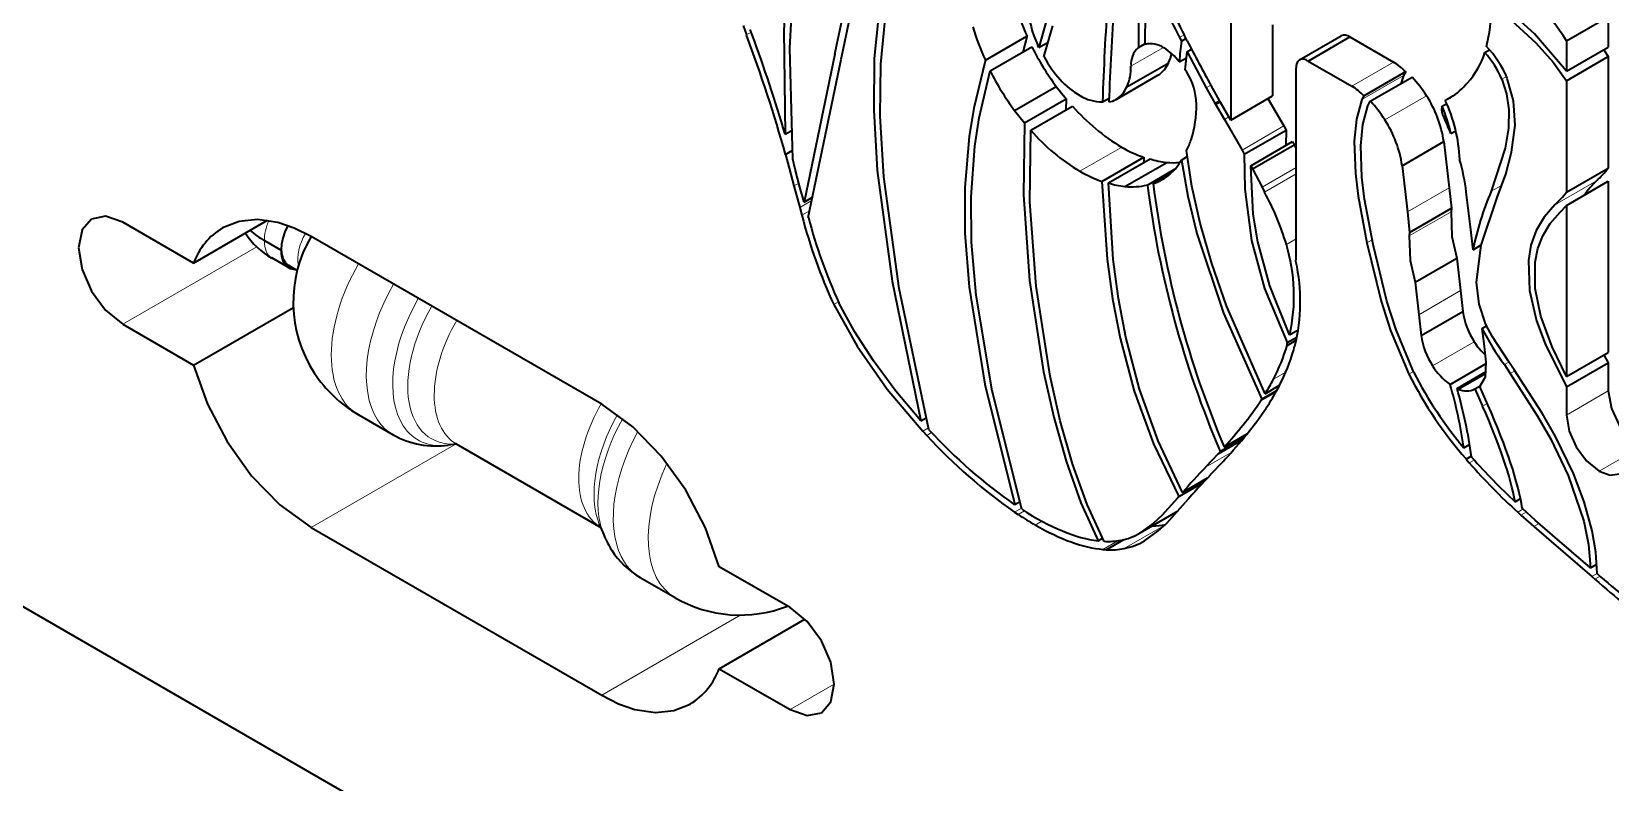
# Model space of a CAD drawing. Extents: x 291 to 834, y 188 to 661.
# Drawn here: x 688.86 to 702.24, y 626.8 to 633.16 of the extents above; entities that cross this region are included whole.
import ezdxf

# ---------------------------------------------------------------- set-up
doc = ezdxf.new("R2010")
doc.units = 0

msp = doc.modelspace()

# ---------------------------------------------------------------- linework, layer by layer
at = {"color": 7, "lineweight": 35, "ltscale": 0.032574}
msp.add_line((699.022, 634.316), (699.022, 633.013), dxfattribs=at)
at = {"color": 7, "lineweight": 35, "ltscale": 0.010206}
for p, q in [((701.869, 633.081), (702.222, 633.285)), ((699.605, 632.92), (699.958, 633.124)), ((696.942, 632.917), (697.295, 633.121)), ((696.983, 632.826), (697.336, 633.03)), ((701.869, 632.824), (702.222, 633.028)), ((701.869, 632.743), (702.222, 632.947)), ((698.051, 632.585), (698.405, 632.789)), ((700.205, 632.569), (700.559, 632.773)), ((697.189, 632.49), (697.542, 632.695)), ((697.327, 632.324), (697.68, 632.528)), ((699.137, 632.121), (699.491, 632.325)), ((699.191, 632.023), (699.545, 632.227)), ((699.206, 631.997), (699.559, 632.201)), ((697.93, 631.89), (698.284, 632.094)), ((697.985, 631.877), (698.338, 632.081)), ((698.125, 631.846), (698.479, 632.051)), ((701.869, 631.799), (702.222, 632.003)), ((701.869, 631.687), (702.222, 631.891)), ((700.538, 631.458), (700.892, 631.662)), ((700.636, 630.583), (700.99, 630.787)), ((701.869, 630.236), (702.222, 630.44)), ((701.869, 630.148), (702.222, 630.352))]:
    msp.add_line(p, q, dxfattribs=at)
at = {"color": 7, "lineweight": 35, "ltscale": 0.006415}
for p, q in [((702.222, 633.285), (702.222, 633.028)), ((701.869, 633.081), (701.869, 632.824))]:
    msp.add_line(p, q, dxfattribs=at)
at = {"color": 7, "lineweight": 35, "ltscale": 0.002111}
msp.add_line((694.888, 633.21), (694.918, 633.131), dxfattribs=at)
at = {"color": 7, "lineweight": 13, "ltscale": 0.001157}
msp.add_line((694.918, 633.131), (694.958, 633.154), dxfattribs=at)
at = {"color": 7, "lineweight": 35, "ltscale": 0.001152}
msp.add_line((694.966, 633.133), (694.95, 633.176), dxfattribs=at)
at = {"color": 7, "lineweight": 35, "ltscale": 0.005972}
msp.add_line((697.46, 633.255), (697.396, 633.025), dxfattribs=at)
at = {"color": 7, "lineweight": 35, "ltscale": 0.006825}
for p, q in [((697.439, 632.945), (697.513, 633.208)), ((700.95, 630.13), (701.187, 630.266))]:
    msp.add_line(p, q, dxfattribs=at)
at = {"color": 7, "lineweight": 13, "ltscale": 0.001112}
for p, q in [((698.588, 633.11), (698.627, 633.132)), ((698.887, 632.554), (698.925, 632.576))]:
    msp.add_line(p, q, dxfattribs=at)
at = {"color": 7, "lineweight": 35, "ltscale": 0.001239}
msp.add_line((698.652, 633.082), (698.63, 633.126), dxfattribs=at)
at = {"color": 7, "lineweight": 35, "ltscale": 0.015074}
for p, q in [((699.375, 633.217), (699.375, 632.614)), ((699.022, 633.013), (699.022, 632.41))]:
    msp.add_line(p, q, dxfattribs=at)
at = {"color": 7, "lineweight": 35, "ltscale": 0.003302}
msp.add_line((697.294, 633.114), (697.26, 632.986), dxfattribs=at)
at = {"color": 7, "lineweight": 35, "ltscale": 0.000184688}
msp.add_line((697.295, 633.121), (697.294, 633.114), dxfattribs=at)
at = {"color": 7, "lineweight": 35, "ltscale": 0.000548249}
msp.add_line((697.396, 633.025), (697.385, 633.044), dxfattribs=at)
at = {"color": 7, "lineweight": 35, "ltscale": 0.00226}
msp.add_line((697.396, 633.025), (697.474, 633.07), dxfattribs=at)
at = {"color": 7, "lineweight": 13, "ltscale": 0.007932}
msp.add_line((698.176, 632.866), (698.451, 633.025), dxfattribs=at)
at = {"color": 7, "lineweight": 35, "ltscale": 0.00157}
msp.add_line((698.24, 633.024), (698.294, 633.055), dxfattribs=at)
at = {"color": 7, "lineweight": 35, "ltscale": 0.00085441}
msp.add_line((698.588, 633.11), (698.604, 633.079), dxfattribs=at)
at = {"color": 7, "lineweight": 35, "ltscale": 0.001112}
msp.add_line((698.604, 633.079), (698.642, 633.101), dxfattribs=at)
at = {"color": 7, "lineweight": 35, "ltscale": 0.003881}
msp.add_line((698.636, 632.834), (698.652, 632.988), dxfattribs=at)
at = {"color": 7, "lineweight": 35, "ltscale": 0.001092}
msp.add_line((698.652, 632.988), (698.69, 633.01), dxfattribs=at)
at = {"color": 7, "lineweight": 35, "ltscale": 0.008627}
msp.add_line((698.652, 632.988), (698.815, 632.684), dxfattribs=at)
at = {"color": 7, "lineweight": 35, "ltscale": 0.010207}
for p, q in [((699.678, 632.91), (700.031, 633.115)), ((698.142, 632.691), (698.496, 632.895)), ((700.151, 632.616), (700.505, 632.82)), ((700.474, 632.023), (700.827, 632.228)), ((700.586, 631.035), (700.939, 631.239))]:
    msp.add_line(p, q, dxfattribs=at)
at = {"color": 7, "lineweight": 35, "ltscale": 0.010682}
for p, q in [((700.031, 633.115), (700.401, 632.901)), ((699.678, 632.91), (700.048, 632.697))]:
    msp.add_line(p, q, dxfattribs=at)
at = {"color": 7, "lineweight": 35, "ltscale": 0.001159}
msp.add_line((701.176, 632.981), (701.216, 633.004), dxfattribs=at)
at = {"color": 7, "lineweight": 35, "ltscale": 0.001756}
for p, q in [((702.183, 633.005), (702.222, 632.947)), ((692.458, 629.664), (692.389, 629.655))]:
    msp.add_line(p, q, dxfattribs=at)
at = {"color": 7, "lineweight": 35, "ltscale": 0.032008}
msp.add_line((695.666, 632.968), (695.405, 631.715), dxfattribs=at)
at = {"color": 7, "lineweight": 35, "ltscale": 0.034201}
msp.add_line((695.441, 631.585), (695.72, 632.924), dxfattribs=at)
at = {"color": 7, "lineweight": 35, "ltscale": 0.000183214}
msp.add_line((696.942, 632.917), (696.94, 632.91), dxfattribs=at)
at = {"color": 7, "lineweight": 35, "ltscale": 0.00175}
msp.add_line((698.586, 632.903), (698.646, 632.938), dxfattribs=at)
at = {"color": 7, "lineweight": 13, "ltscale": 0.010205}
for p, q in [((700.048, 632.697), (700.401, 632.901)), ((700.134, 632.583), (700.487, 632.787)), ((700.328, 632.412), (700.682, 632.616)), ((697.744, 631.976), (698.098, 632.18)), ((701.77, 631.691), (702.123, 631.895))]:
    msp.add_line(p, q, dxfattribs=at)
at = {"color": 7, "lineweight": 35, "ltscale": 0.023616}
for p, q in [((702.222, 632.947), (702.222, 632.003)), ((701.869, 632.743), (701.869, 631.799))]:
    msp.add_line(p, q, dxfattribs=at)
at = {"color": 7, "lineweight": 35, "ltscale": 0.000550269}
msp.add_line((698.649, 632.816), (698.636, 632.834), dxfattribs=at)
at = {"color": 7, "lineweight": 35, "ltscale": 0.003989}
msp.add_line((699.577, 632.693), (699.577, 632.852), dxfattribs=at)
at = {"color": 7, "lineweight": 35, "ltscale": 0.001808}
msp.add_line((700.487, 632.787), (700.464, 632.718), dxfattribs=at)
at = {"color": 7, "lineweight": 35, "ltscale": 0.00092971}
msp.add_line((700.505, 632.82), (700.487, 632.787), dxfattribs=at)
at = {"color": 7, "lineweight": 13, "ltscale": 0.001133}
msp.add_line((701.32, 632.757), (701.36, 632.779), dxfattribs=at)
at = {"color": 7, "lineweight": 35, "ltscale": 0.010205}
for p, q in [((697.275, 632.386), (697.628, 632.59)), ((699.022, 632.41), (699.375, 632.614))]:
    msp.add_line(p, q, dxfattribs=at)
at = {"color": 7, "lineweight": 35, "ltscale": 0.003382}
msp.add_line((697.542, 632.695), (697.628, 632.59), dxfattribs=at)
at = {"color": 7, "lineweight": 35, "ltscale": 0.002386}
msp.add_line((697.628, 632.59), (697.623, 632.495), dxfattribs=at)
at = {"color": 7, "lineweight": 35, "ltscale": 0.001637}
msp.add_line((697.934, 632.563), (697.991, 632.596), dxfattribs=at)
at = {"color": 7, "lineweight": 13, "ltscale": 0.001113}
msp.add_line((698.815, 632.684), (698.853, 632.706), dxfattribs=at)
at = {"color": 7, "lineweight": 35, "ltscale": 0.003703}
msp.add_line((698.815, 632.684), (698.887, 632.554), dxfattribs=at)
at = {"color": 7, "lineweight": 35, "ltscale": 0.003653}
msp.add_line((698.926, 632.575), (698.855, 632.703), dxfattribs=at)
at = {"color": 7, "lineweight": 35, "ltscale": 0.006714}
msp.add_line((699.337, 632.592), (699.471, 632.36), dxfattribs=at)
at = {"color": 7, "lineweight": 35, "ltscale": 0.035898}
msp.add_line((699.577, 631.257), (699.577, 632.693), dxfattribs=at)
at = {"color": 7, "lineweight": 35, "ltscale": 0.000927647}
msp.add_line((700.151, 632.616), (700.134, 632.583), dxfattribs=at)
at = {"color": 7, "lineweight": 35, "ltscale": 0.002287}
msp.add_line((700.844, 632.58), (700.923, 632.626), dxfattribs=at)
at = {"color": 7, "lineweight": 35, "ltscale": 0.001128}
msp.add_line((700.844, 632.58), (700.884, 632.601), dxfattribs=at)
at = {"color": 7, "lineweight": 35, "ltscale": 0.003381}
msp.add_line((697.189, 632.49), (697.275, 632.386), dxfattribs=at)
at = {"color": 7, "lineweight": 35, "ltscale": 0.000324019}
msp.add_line((698.887, 632.554), (698.893, 632.543), dxfattribs=at)
at = {"color": 7, "lineweight": 35, "ltscale": 0.001109}
msp.add_line((698.893, 632.543), (698.932, 632.565), dxfattribs=at)
at = {"color": 7, "lineweight": 35, "ltscale": 0.003721}
msp.add_line((698.893, 632.543), (698.968, 632.415), dxfattribs=at)
at = {"color": 7, "lineweight": 35, "ltscale": 0.000319853}
msp.add_line((698.932, 632.564), (698.926, 632.575), dxfattribs=at)
at = {"color": 7, "lineweight": 35, "ltscale": 0.00366}
msp.add_line((699.006, 632.438), (698.932, 632.564), dxfattribs=at)
at = {"color": 7, "lineweight": 35, "ltscale": 0.001071}
msp.add_line((700.185, 632.531), (700.205, 632.569), dxfattribs=at)
at = {"color": 7, "lineweight": 35, "ltscale": 0.000158603}
msp.add_line((700.81, 632.522), (700.813, 632.528), dxfattribs=at)
at = {"color": 7, "lineweight": 35, "ltscale": 0.001141}
msp.add_line((700.813, 632.528), (700.853, 632.55), dxfattribs=at)
at = {"color": 7, "lineweight": 35, "ltscale": 0.000109396}
msp.add_line((700.842, 632.576), (700.844, 632.58), dxfattribs=at)
at = {"color": 7, "lineweight": 35}
msp.add_line((717.478, 611.72), (681.582, 632.444), dxfattribs=at)
at = {"color": 7, "lineweight": 13, "ltscale": 0.00111}
msp.add_line((698.968, 632.415), (699.006, 632.437), dxfattribs=at)
at = {"color": 7, "lineweight": 35, "ltscale": 0.00749}
msp.add_line((698.968, 632.415), (699.118, 632.155), dxfattribs=at)
at = {"color": 7, "lineweight": 35, "ltscale": 0.000802678}
msp.add_line((699.022, 632.41), (699.006, 632.438), dxfattribs=at)
at = {"color": 7, "lineweight": 13, "ltscale": 0.010206}
for p, q in [((699.118, 632.155), (699.471, 632.36)), ((700.519, 631.632), (700.872, 631.836)), ((700.535, 631.429), (700.889, 631.633)), ((700.732, 630.327), (701.085, 630.531)), ((701.869, 629.91), (702.222, 630.115))]:
    msp.add_line(p, q, dxfattribs=at)
at = {"color": 7, "lineweight": 35, "ltscale": 0.000988546}
for p, q in [((699.471, 632.36), (699.491, 632.325)), ((699.118, 632.155), (699.137, 632.121))]:
    msp.add_line(p, q, dxfattribs=at)
at = {"color": 7, "lineweight": 35, "ltscale": 0.00325}
msp.add_line((699.491, 632.325), (699.49, 632.195), dxfattribs=at)
at = {"color": 7, "lineweight": 35, "ltscale": 0.001207}
msp.add_line((700.888, 632.295), (700.929, 632.319), dxfattribs=at)
at = {"color": 7, "lineweight": 35, "ltscale": 0.001455}
msp.add_line((695.246, 632.289), (695.296, 632.318), dxfattribs=at)
at = {"color": 7, "lineweight": 35, "ltscale": 0.000741634}
for p, q in [((699.545, 632.227), (699.559, 632.201)), ((699.191, 632.023), (699.206, 631.997))]:
    msp.add_line(p, q, dxfattribs=at)
at = {"color": 7, "lineweight": 35, "ltscale": 0.000944701}
msp.add_line((699.559, 632.201), (699.577, 632.167), dxfattribs=at)
at = {"color": 7, "lineweight": 35, "ltscale": 0.009856}
for p, q in [((700.827, 632.228), (700.872, 631.836)), ((700.474, 632.023), (700.519, 631.632))]:
    msp.add_line(p, q, dxfattribs=at)
at = {"color": 7, "lineweight": 35, "ltscale": 0.001613}
msp.add_line((695.248, 632.118), (695.304, 632.151), dxfattribs=at)
at = {"color": 7, "lineweight": 35, "ltscale": 0.00303}
msp.add_line((695.248, 632.118), (695.28, 632.001), dxfattribs=at)
at = {"color": 7, "lineweight": 35, "ltscale": 0.002166}
msp.add_line((695.331, 631.994), (695.309, 632.077), dxfattribs=at)
at = {"color": 7, "lineweight": 35, "ltscale": 0.001101}
for p, q in [((698.284, 632.094), (698.285, 632.05)), ((697.897, 628.845), (697.935, 628.867))]:
    msp.add_line(p, q, dxfattribs=at)
at = {"color": 7, "lineweight": 35, "ltscale": 0.001454}
msp.add_line((698.604, 632.071), (698.654, 632.1), dxfattribs=at)
at = {"color": 7, "lineweight": 35, "ltscale": 0.003896}
msp.add_line((695.28, 632.001), (695.32, 631.851), dxfattribs=at)
at = {"color": 7, "lineweight": 35, "ltscale": 0.003914}
msp.add_line((695.371, 631.842), (695.331, 631.994), dxfattribs=at)
at = {"color": 7, "lineweight": 35, "ltscale": 0.006796}
msp.add_line((698.316, 631.859), (698.551, 631.995), dxfattribs=at)
at = {"color": 7, "lineweight": 35, "ltscale": 0.004109}
msp.add_line((698.365, 631.871), (698.508, 631.953), dxfattribs=at)
at = {"color": 7, "lineweight": 35, "ltscale": 0.004425}
msp.add_line((699.206, 631.997), (699.288, 631.84), dxfattribs=at)
at = {"color": 7, "lineweight": 13, "ltscale": 0.008335}
msp.add_line((699.288, 631.84), (699.577, 632.007), dxfattribs=at)
at = {"color": 7, "lineweight": 13, "ltscale": 0.007723}
msp.add_line((699.309, 631.799), (699.577, 631.953), dxfattribs=at)
at = {"color": 7, "lineweight": 13, "ltscale": 0.00123}
msp.add_line((695.32, 631.851), (695.363, 631.875), dxfattribs=at)
at = {"color": 7, "lineweight": 35, "ltscale": 0.004724}
msp.add_line((695.32, 631.851), (695.369, 631.668), dxfattribs=at)
at = {"color": 7, "lineweight": 35, "ltscale": 0.0033}
msp.add_line((695.405, 631.715), (695.371, 631.842), dxfattribs=at)
at = {"color": 7, "lineweight": 35, "ltscale": 0.001158}
msp.add_line((699.288, 631.84), (699.309, 631.799), dxfattribs=at)
at = {"color": 7, "lineweight": 35, "ltscale": 0.004372}
msp.add_line((700.872, 631.836), (700.892, 631.662), dxfattribs=at)
at = {"color": 7, "lineweight": 35, "ltscale": 0.007459}
msp.add_line((701.054, 631.504), (701.018, 631.8), dxfattribs=at)
at = {"color": 7, "lineweight": 13, "ltscale": 0.002652}
msp.add_line((701.23, 631.806), (701.322, 631.859), dxfattribs=at)
at = {"color": 7, "lineweight": 35, "ltscale": 0.036263}
for p, q in [((702.222, 631.891), (702.222, 630.44)), ((701.869, 631.687), (701.869, 630.236))]:
    msp.add_line(p, q, dxfattribs=at)
at = {"color": 7, "lineweight": 13, "ltscale": 0.002916}
msp.add_line((695.369, 631.668), (695.47, 631.727), dxfattribs=at)
at = {"color": 7, "lineweight": 35, "ltscale": 0.001693}
msp.add_line((695.369, 631.668), (695.387, 631.603), dxfattribs=at)
at = {"color": 7, "lineweight": 35, "ltscale": 0.002033}
msp.add_line((695.405, 631.715), (695.476, 631.755), dxfattribs=at)
at = {"color": 7, "lineweight": 35, "ltscale": 0.000727945}
for p, q in [((700.892, 631.662), (700.889, 631.633)), ((700.538, 631.458), (700.535, 631.429))]:
    msp.add_line(p, q, dxfattribs=at)
at = {"color": 7, "lineweight": 35, "ltscale": 0.002021}
msp.add_line((701.813, 631.628), (701.869, 631.687), dxfattribs=at)
at = {"color": 7, "lineweight": 35, "ltscale": 0.017327}
for p, q in [((690.231, 631.197), (689.63, 631.544)), ((689.63, 630.68), (690.231, 630.333))]:
    msp.add_line(p, q, dxfattribs=at)
at = {"color": 7, "lineweight": 35, "ltscale": 0.018121}
msp.add_line((690.231, 631.197), (690.858, 631.56), dxfattribs=at)
at = {"color": 7, "lineweight": 13, "ltscale": 0.001883}
msp.add_line((695.387, 631.603), (695.452, 631.641), dxfattribs=at)
at = {"color": 7, "lineweight": 35, "ltscale": 0.00437}
msp.add_line((700.519, 631.632), (700.538, 631.458), dxfattribs=at)
at = {"color": 7, "lineweight": 35, "ltscale": 0.004087}
for p, q in [((690.832, 631.388), (690.974, 631.306)), ((691.036, 631.159), (690.894, 631.241))]:
    msp.add_line(p, q, dxfattribs=at)
at = {"color": 7, "lineweight": 35, "ltscale": 0.071082}
for p, q in [((693.69, 630.001), (691.228, 631.423)), ((691.228, 628.956), (693.69, 627.535))]:
    msp.add_line(p, q, dxfattribs=at)
at = {"color": 7, "lineweight": 13, "ltscale": 0.002407}
msp.add_line((699.494, 631.356), (699.577, 631.404), dxfattribs=at)
at = {"color": 7, "lineweight": 13, "ltscale": 0.001282}
msp.add_line((700.176, 631.368), (700.221, 631.394), dxfattribs=at)
at = {"color": 7, "lineweight": 35, "ltscale": 0.004867}
msp.add_line((701.076, 631.311), (701.054, 631.504), dxfattribs=at)
at = {"color": 7, "lineweight": 13, "ltscale": 0.032811}
msp.add_line((689.63, 630.68), (690.767, 631.336), dxfattribs=at)
at = {"color": 7, "lineweight": 35, "ltscale": 0.000415039}
msp.add_line((699.577, 631.24), (699.577, 631.257), dxfattribs=at)
at = {"color": 7, "lineweight": 35, "ltscale": 0.002004}
msp.add_line((701.076, 631.311), (701.145, 631.351), dxfattribs=at)
at = {"color": 7, "lineweight": 35, "ltscale": 0.002121}
msp.add_line((691.036, 631.179), (691.109, 631.136), dxfattribs=at)
msp.add_line((691.036, 631.179), (691.109, 631.136), dxfattribs=at)
at = {"color": 7, "lineweight": 35, "ltscale": 0.000665334}
msp.add_line((699.575, 631.21), (699.577, 631.237), dxfattribs=at)
at = {"color": 7, "lineweight": 35, "ltscale": 7.78198e-05}
msp.add_line((699.577, 631.237), (699.577, 631.24), dxfattribs=at)
at = {"color": 7, "lineweight": 35, "ltscale": 0.006939}
for p, q in [((700.939, 631.239), (700.97, 630.964)), ((700.586, 631.035), (700.617, 630.759))]:
    msp.add_line(p, q, dxfattribs=at)
at = {"color": 7, "lineweight": 35, "ltscale": 0.004713}
msp.add_line((701.127, 630.85), (701.106, 631.037), dxfattribs=at)
at = {"color": 7, "lineweight": 13, "ltscale": 0.001123}
msp.add_line((695.658, 630.848), (695.697, 630.87), dxfattribs=at)
at = {"color": 7, "lineweight": 13, "ltscale": 0.010207}
msp.add_line((700.617, 630.759), (700.97, 630.964), dxfattribs=at)
at = {"color": 7, "lineweight": 35, "ltscale": 0.004437}
msp.add_line((700.97, 630.964), (700.99, 630.787), dxfattribs=at)
at = {"color": 7, "lineweight": 35, "ltscale": 0.024426}
msp.add_line((690.231, 630.333), (691.077, 630.822), dxfattribs=at)
at = {"color": 7, "lineweight": 35, "ltscale": 0.004435}
msp.add_line((700.617, 630.759), (700.636, 630.583), dxfattribs=at)
at = {"color": 7, "lineweight": 35, "ltscale": 0.002076}
msp.add_line((699.521, 630.589), (699.593, 630.631), dxfattribs=at)
at = {"color": 7, "lineweight": 35, "ltscale": 0.001137}
msp.add_line((701.152, 630.642), (701.191, 630.665), dxfattribs=at)
at = {"color": 7, "lineweight": 35, "ltscale": 0.003213}
msp.add_line((701.169, 630.515), (701.152, 630.642), dxfattribs=at)
at = {"color": 7, "lineweight": 35, "ltscale": 0.002196}
msp.add_line((699.5, 630.5), (699.576, 630.544), dxfattribs=at)
at = {"color": 7, "lineweight": 35, "ltscale": 0.00233}
msp.add_line((699.501, 630.525), (699.582, 630.571), dxfattribs=at)
at = {"color": 7, "lineweight": 35, "ltscale": 0.000415008}
msp.add_line((699.556, 630.464), (699.56, 630.48), dxfattribs=at)
at = {"color": 7, "lineweight": 35, "ltscale": 0.000204656}
msp.add_line((699.562, 630.487), (699.564, 630.495), dxfattribs=at)
at = {"color": 7, "lineweight": 35, "ltscale": 0.003986}
msp.add_line((701.186, 630.357), (701.169, 630.515), dxfattribs=at)
at = {"color": 7, "lineweight": 35, "ltscale": 0.008824}
msp.add_line((700.881, 630.169), (701.187, 630.346), dxfattribs=at)
at = {"color": 7, "lineweight": 13, "ltscale": 0.001125}
msp.add_line((701.341, 630.337), (701.379, 630.359), dxfattribs=at)
at = {"color": 7, "lineweight": 35, "ltscale": 0.002241}
msp.add_line((701.341, 630.337), (701.391, 630.263), dxfattribs=at)
at = {"color": 7, "lineweight": 35, "ltscale": 0.002267}
msp.add_line((701.425, 630.293), (701.373, 630.368), dxfattribs=at)
at = {"color": 7, "lineweight": 35, "ltscale": 0.001909}
msp.add_line((702.185, 630.419), (702.222, 630.352), dxfattribs=at)
at = {"color": 7, "lineweight": 35, "ltscale": 0.005937}
for p, q in [((702.222, 630.352), (702.222, 630.115)), ((701.869, 630.148), (701.869, 629.91))]:
    msp.add_line(p, q, dxfattribs=at)
at = {"color": 7, "lineweight": 13, "ltscale": 0.002992}
msp.add_line((699.384, 630.213), (699.488, 630.273), dxfattribs=at)
at = {"color": 7, "lineweight": 13, "ltscale": 0.001126}
msp.add_line((700.532, 630.255), (700.571, 630.278), dxfattribs=at)
at = {"color": 7, "lineweight": 35, "ltscale": 0.007175}
msp.add_line((700.94, 630.134), (701.188, 630.278), dxfattribs=at)
at = {"color": 7, "lineweight": 13, "ltscale": 0.001122}
msp.add_line((701.391, 630.263), (701.43, 630.285), dxfattribs=at)
at = {"color": 7, "lineweight": 13, "ltscale": 0.00372}
msp.add_line((699.274, 630.028), (699.403, 630.102), dxfattribs=at)
at = {"color": 7, "lineweight": 35, "ltscale": 0.000509966}
msp.add_line((699.286, 630.045), (699.274, 630.028), dxfattribs=at)
at = {"color": 7, "lineweight": 35, "ltscale": 0.003645}
msp.add_line((699.286, 630.045), (699.412, 630.118), dxfattribs=at)
at = {"color": 7, "lineweight": 35, "ltscale": 0.003538}
msp.add_line((699.313, 630.091), (699.436, 630.162), dxfattribs=at)
at = {"color": 7, "lineweight": 35, "ltscale": 0.000294143}
msp.add_line((700.94, 630.134), (700.95, 630.13), dxfattribs=at)
at = {"color": 7, "lineweight": 35, "ltscale": 0.001434}
msp.add_line((701.092, 630.132), (701.142, 630.16), dxfattribs=at)
at = {"color": 7, "lineweight": 35, "ltscale": 0.003983}
msp.add_line((701.092, 630.132), (701.157, 629.986), dxfattribs=at)
at = {"color": 7, "lineweight": 35, "ltscale": 0.004249}
msp.add_line((701.202, 629.996), (701.133, 630.151), dxfattribs=at)
at = {"color": 7, "lineweight": 35, "ltscale": 0.008566}
msp.add_line((691.626, 629.914), (691.923, 629.743), dxfattribs=at)
at = {"color": 7, "lineweight": 35, "ltscale": 0.000668276}
msp.add_line((699.322, 629.97), (699.337, 629.992), dxfattribs=at)
at = {"color": 7, "lineweight": 13, "ltscale": 0.001128}
msp.add_line((701.157, 629.986), (701.196, 630.009), dxfattribs=at)
at = {"color": 7, "lineweight": 35, "ltscale": 0.001235}
msp.add_line((696.396, 629.862), (696.439, 629.886), dxfattribs=at)
at = {"color": 7, "lineweight": 13, "ltscale": 0.001375}
msp.add_line((696.411, 629.774), (696.459, 629.801), dxfattribs=at)
at = {"color": 7, "lineweight": 35, "ltscale": 0.000168442}
msp.add_line((696.467, 629.782), (696.462, 629.787), dxfattribs=at)
at = {"color": 7, "lineweight": 13, "ltscale": 0.035524}
msp.add_line((691.228, 628.956), (692.458, 629.667), dxfattribs=at)
at = {"color": 7, "lineweight": 35, "ltscale": 0.00014611}
msp.add_line((692.457, 629.665), (692.452, 629.668), dxfattribs=at)
at = {"color": 7, "lineweight": 35, "ltscale": 0.035356}
msp.add_line((692.457, 629.665), (693.682, 628.958), dxfattribs=at)
at = {"color": 7, "lineweight": 35, "ltscale": 0.001246}
msp.add_line((696.411, 629.774), (696.445, 629.737), dxfattribs=at)
at = {"color": 7, "lineweight": 13, "ltscale": 0.001203}
msp.add_line((696.445, 629.737), (696.487, 629.761), dxfattribs=at)
at = {"color": 7, "lineweight": 35, "ltscale": 0.005876}
msp.add_line((698.915, 629.582), (699.118, 629.699), dxfattribs=at)
at = {"color": 7, "lineweight": 13, "ltscale": 0.005792}
msp.add_line((698.931, 629.599), (699.132, 629.715), dxfattribs=at)
at = {"color": 7, "lineweight": 35, "ltscale": 0.005783}
msp.add_line((698.933, 629.602), (699.134, 629.718), dxfattribs=at)
at = {"color": 7, "lineweight": 35, "ltscale": 0.005612}
msp.add_line((698.967, 629.639), (699.161, 629.752), dxfattribs=at)
at = {"color": 7, "lineweight": 35, "ltscale": 0.001384}
msp.add_line((700.998, 629.632), (701.046, 629.659), dxfattribs=at)
at = {"color": 7, "lineweight": 13, "ltscale": 0.006323}
msp.add_line((698.807, 629.467), (699.026, 629.593), dxfattribs=at)
at = {"color": 7, "lineweight": 35, "ltscale": 0.003948}
msp.add_line((698.915, 629.582), (698.807, 629.467), dxfattribs=at)
at = {"color": 7, "lineweight": 35, "ltscale": 0.003954}
msp.add_line((698.851, 629.405), (698.96, 629.52), dxfattribs=at)
at = {"color": 7, "lineweight": 35, "ltscale": 0.000598215}
msp.add_line((698.931, 629.599), (698.915, 629.582), dxfattribs=at)
at = {"color": 7, "lineweight": 35, "ltscale": 8.75621e-05}
msp.add_line((698.933, 629.602), (698.931, 629.599), dxfattribs=at)
at = {"color": 7, "lineweight": 35, "ltscale": 0.000595118}
msp.add_line((698.96, 629.52), (698.976, 629.538), dxfattribs=at)
at = {"color": 7, "lineweight": 35, "ltscale": 0.001272}
msp.add_line((701.017, 629.537), (701.061, 629.562), dxfattribs=at)
at = {"color": 7, "lineweight": 35, "ltscale": 0.001052}
msp.add_line((701.017, 629.537), (701.044, 629.505), dxfattribs=at)
at = {"color": 7, "lineweight": 13, "ltscale": 0.001174}
msp.add_line((701.044, 629.505), (701.085, 629.529), dxfattribs=at)
at = {"color": 7, "lineweight": 35, "ltscale": 0.000251918}
msp.add_line((701.068, 629.548), (701.062, 629.556), dxfattribs=at)
at = {"color": 7, "lineweight": 13, "ltscale": 0.007929}
msp.add_line((702.144, 629.435), (702.418, 629.593), dxfattribs=at)
at = {"color": 7, "lineweight": 35, "ltscale": 0.006146}
msp.add_line((698.613, 629.255), (698.826, 629.378), dxfattribs=at)
at = {"color": 7, "lineweight": 13, "ltscale": 0.005924}
msp.add_line((698.572, 629.207), (698.777, 629.325), dxfattribs=at)
at = {"color": 7, "lineweight": 35, "ltscale": 0.005994}
msp.add_line((698.582, 629.219), (698.789, 629.339), dxfattribs=at)
at = {"color": 7, "lineweight": 13, "ltscale": 0.001662}
msp.add_line((697.19, 629.088), (697.248, 629.121), dxfattribs=at)
at = {"color": 7, "lineweight": 35, "ltscale": 0.001204}
msp.add_line((697.191, 629.151), (697.232, 629.175), dxfattribs=at)
at = {"color": 7, "lineweight": 35, "ltscale": 0.000386638}
msp.add_line((698.582, 629.219), (698.572, 629.207), dxfattribs=at)
at = {"color": 7, "lineweight": 35, "ltscale": 0.000807503}
msp.add_line((698.617, 629.146), (698.638, 629.171), dxfattribs=at)
at = {"color": 7, "lineweight": 35, "ltscale": 0.001323}
msp.add_line((701.432, 629.175), (701.478, 629.202), dxfattribs=at)
at = {"color": 7, "lineweight": 13, "ltscale": 0.001272}
msp.add_line((701.454, 629.088), (701.498, 629.113), dxfattribs=at)
at = {"color": 7, "lineweight": 35, "ltscale": 0.000140414}
msp.add_line((701.497, 629.114), (701.493, 629.118), dxfattribs=at)
at = {"color": 7, "lineweight": 35, "ltscale": 0.003544}
msp.add_line((701.603, 629.02), (701.497, 629.114), dxfattribs=at)
at = {"color": 7, "lineweight": 35, "ltscale": 0.00246}
msp.add_line((693.67, 628.985), (693.707, 628.894), dxfattribs=at)
at = {"color": 7, "lineweight": 35, "ltscale": 0.000922587}
msp.add_line((697.19, 629.088), (697.221, 629.067), dxfattribs=at)
at = {"color": 7, "lineweight": 13, "ltscale": 0.001519}
msp.add_line((697.221, 629.067), (697.273, 629.098), dxfattribs=at)
at = {"color": 7, "lineweight": 13, "ltscale": 0.001641}
msp.add_line((697.365, 628.978), (697.422, 629.011), dxfattribs=at)
at = {"color": 7, "lineweight": 13, "ltscale": 0.009951}
msp.add_line((698.118, 628.778), (698.463, 628.977), dxfattribs=at)
at = {"color": 7, "lineweight": 35, "ltscale": 0.009291}
msp.add_line((698.253, 628.911), (698.575, 629.097), dxfattribs=at)
at = {"color": 7, "lineweight": 35, "ltscale": 0.000946254}
msp.add_line((701.454, 629.088), (701.482, 629.062), dxfattribs=at)
at = {"color": 7, "lineweight": 13, "ltscale": 0.001276}
msp.add_line((701.482, 629.062), (701.526, 629.088), dxfattribs=at)
at = {"color": 7, "lineweight": 35, "ltscale": 0.003607}
msp.add_line((701.482, 629.062), (701.59, 628.966), dxfattribs=at)
at = {"color": 7, "lineweight": 13, "ltscale": 0.001295}
msp.add_line((701.59, 628.966), (701.635, 628.992), dxfattribs=at)
at = {"color": 7, "lineweight": 35, "ltscale": 0.00487}
msp.add_line((701.75, 628.892), (701.603, 629.02), dxfattribs=at)
at = {"color": 7, "lineweight": 13, "ltscale": 0.003666}
msp.add_line((697.939, 628.771), (698.066, 628.844), dxfattribs=at)
at = {"color": 7, "lineweight": 35, "ltscale": 0.004284}
msp.add_line((697.967, 628.769), (698.116, 628.855), dxfattribs=at)
at = {"color": 7, "lineweight": 35, "ltscale": 0.004865}
msp.add_line((701.59, 628.966), (701.737, 628.839), dxfattribs=at)
at = {"color": 7, "lineweight": 35, "ltscale": 0.010616}
msp.add_line((702.072, 628.614), (701.75, 628.892), dxfattribs=at)
at = {"color": 7, "lineweight": 35, "ltscale": 0.000702412}
msp.add_line((697.939, 628.771), (697.967, 628.769), dxfattribs=at)
at = {"color": 7, "lineweight": 35, "ltscale": 0.011395}
msp.add_line((701.737, 628.839), (702.082, 628.541), dxfattribs=at)
at = {"color": 7, "lineweight": 35, "ltscale": 0.017334}
for p, q in [((695.287, 628.278), (694.687, 628.624)), ((694.687, 627.76), (695.287, 627.414))]:
    msp.add_line(p, q, dxfattribs=at)
at = {"color": 7, "lineweight": 35, "ltscale": 0.00152}
msp.add_line((702.072, 628.614), (702.124, 628.645), dxfattribs=at)
at = {"color": 7, "lineweight": 35, "ltscale": 0.008565}
msp.add_line((694.016, 628.534), (694.313, 628.363), dxfattribs=at)
at = {"color": 7, "lineweight": 13, "ltscale": 0.001309}
msp.add_line((702.082, 628.541), (702.127, 628.567), dxfattribs=at)
at = {"color": 7, "lineweight": 35, "ltscale": 0.000877349}
msp.add_line((702.082, 628.541), (702.108, 628.518), dxfattribs=at)
at = {"color": 7, "lineweight": 13, "ltscale": 0.001304}
msp.add_line((702.108, 628.518), (702.154, 628.544), dxfattribs=at)
at = {"color": 7, "lineweight": 13, "ltscale": 0.034041}
msp.add_line((693.69, 627.535), (694.869, 628.216), dxfattribs=at)
at = {"color": 7, "lineweight": 35, "ltscale": 0.020976}
msp.add_line((694.687, 627.76), (695.413, 628.18), dxfattribs=at)
at = {"color": 7, "lineweight": 13, "ltscale": 0.010803}
msp.add_line((695.287, 627.414), (695.661, 627.63), dxfattribs=at)
at = {"color": 7, "lineweight": 35}
for points in [[(695.414, 635.054), (695.288, 634.063), (695.233, 633.169), (695.246, 632.289)], [(695.309, 632.077), (695.285, 633.02), (695.336, 633.964), (695.467, 635.013)], [(696.23, 634.231), (696.102, 633.712), (696.05, 633.425), (696.001, 632.931), (695.996, 632.494), (696.026, 631.982), (696.151, 631.045), (696.396, 629.862)], [(696.462, 629.787), (696.212, 630.983), (696.082, 631.929), (696.05, 632.444), (696.055, 632.884), (696.103, 633.379), (696.155, 633.666), (696.283, 634.184)], [(701.869, 632.824), (701.598, 633.141), (701.221, 633.482)], [(701.227, 633.413), (701.608, 633.063), (701.754, 632.9), (701.869, 632.743)], [(696.94, 632.91), (696.845, 632.511), (696.804, 632.27), (696.768, 631.839), (696.769, 631.45), (696.805, 630.995), (696.938, 630.171), (697.191, 629.151)], [(697.25, 629.112), (696.999, 630.114), (696.864, 630.926), (696.826, 631.375), (696.821, 631.76), (696.853, 632.189), (696.891, 632.429), (696.983, 632.826)], [(701.32, 632.757), (701.36, 632.631), (701.378, 632.495), (701.375, 632.34), (701.349, 632.172), (701.23, 631.806)], [(701.281, 631.754), (701.354, 631.952), (701.403, 632.137), (701.433, 632.366), (701.42, 632.574), (701.366, 632.763)], [(700.134, 632.583), (700.088, 632.416), (700.069, 632.23), (700.079, 631.957), (700.103, 631.764), (700.176, 631.368)], [(700.229, 631.354), (700.157, 631.74), (700.134, 631.927), (700.124, 632.191), (700.141, 632.371), (700.185, 632.531)], [(697.275, 632.386), (697.265, 631.776), (697.317, 631.05), (697.436, 630.276), (697.522, 629.891), (697.627, 629.518), (697.752, 629.167), (697.897, 628.845)], [(697.949, 628.839), (697.805, 629.153), (697.682, 629.496), (697.577, 629.861), (697.491, 630.239), (697.372, 631.001), (697.319, 631.718), (697.327, 632.324)], [(698.604, 632.071), (698.657, 631.765), (698.734, 631.447), (698.961, 630.774), (699.286, 630.045)], [(699.313, 630.091), (698.987, 630.836), (698.861, 631.193), (698.763, 631.535), (698.693, 631.849), (698.648, 632.152)], [(699.137, 632.121), (699.142, 631.825), (699.198, 631.388), (699.309, 630.981), (699.501, 630.525)], [(699.521, 630.589), (699.352, 631.005), (699.251, 631.378), (699.213, 631.613), (699.191, 632.023)], [(697.93, 631.89), (697.974, 631.23), (698.02, 630.896), (698.084, 630.561), (698.204, 630.113), (698.368, 629.665), (698.582, 629.219)], [(698.613, 629.255), (698.407, 629.692), (698.248, 630.13), (698.132, 630.57), (698.07, 630.899), (698.026, 631.227), (697.985, 631.877)], [(701.106, 631.037), (701.145, 631.349), (701.281, 631.754)], [(701.77, 631.691), (701.678, 631.586), (701.612, 631.473), (701.567, 631.349), (701.545, 631.219), (701.554, 630.966), (701.615, 630.707), (701.687, 630.513), (701.869, 630.148)], [(689.366, 631.57), (689.286, 631.479), (689.256, 631.328)], [(689.63, 631.544), (689.485, 631.594), (689.366, 631.57)], [(691.228, 631.423), (691.083, 631.495), (690.945, 631.542), (690.773, 631.567), (690.616, 631.551), (690.477, 631.497)], [(700.889, 631.633), (700.895, 631.424), (700.939, 631.239)], [(701.869, 630.236), (701.745, 630.487), (701.649, 630.749), (701.602, 630.981), (701.601, 631.206), (701.625, 631.32), (701.667, 631.43), (701.729, 631.533), (701.813, 631.628)], [(700.535, 631.429), (700.542, 631.22), (700.586, 631.035)], [(689.256, 631.328), (689.286, 631.143), (689.366, 630.959), (689.485, 630.798), (689.63, 630.68)], [(700.176, 631.368), (700.296, 630.876), (700.375, 630.627), (700.532, 630.255)], [(700.575, 630.27), (700.423, 630.631), (700.346, 630.874), (700.229, 631.354)], [(695.658, 630.848), (695.856, 630.493), (696.111, 630.13), (696.411, 629.774)], [(696.396, 629.862), (696.183, 630.113), (695.993, 630.369), (695.832, 630.619), (695.701, 630.861)], [(701.373, 630.368), (701.24, 630.573), (701.185, 630.678), (701.127, 630.85)], [(690.231, 630.333), (690.349, 630.002), (690.516, 629.685), (690.723, 629.395), (690.963, 629.148), (691.228, 628.956)], [(701.133, 630.151), (701.181, 630.235), (701.186, 630.357)], [(701.391, 630.263), (701.623, 629.901), (701.734, 629.706), (701.883, 629.399), (702.016, 629.01), (702.055, 628.812), (702.072, 628.614)], [(702.127, 628.566), (702.116, 628.747), (702.085, 628.928), (702.018, 629.174), (701.926, 629.414), (701.774, 629.727), (701.661, 629.926), (701.425, 630.293)], [(702.222, 630.115), (702.248, 629.966), (702.317, 629.82), (702.419, 629.697)], [(694.687, 628.624), (694.569, 628.955), (694.402, 629.273), (694.195, 629.562), (693.955, 629.81), (693.69, 630.001)], [(701.869, 629.91), (701.891, 629.774), (701.949, 629.64), (702.037, 629.521), (702.144, 629.435)], [(702.144, 629.435), (702.238, 629.401), (702.318, 629.411)], [(698.572, 629.207), (698.437, 629.058), (698.367, 628.993), (698.253, 628.911)], [(698.292, 628.845), (698.408, 628.928), (698.48, 628.995), (698.617, 629.146)], [(695.661, 627.63), (695.632, 627.815), (695.552, 627.998), (695.433, 628.16), (695.287, 628.278)], [(693.69, 627.535), (693.834, 627.463), (693.972, 627.416), (694.145, 627.39), (694.302, 627.406), (694.44, 627.461)], [(695.552, 627.387), (695.632, 627.479), (695.661, 627.63)], [(695.287, 627.414), (695.433, 627.363), (695.552, 627.387)]]:
    msp.add_lwpolyline(points, dxfattribs=at)
for centre, radius, start, end in [((557.22, 662.319), 141.523, 348.0304, 348.56291), ((560.269, 661.643), 138.461, 348.02923, 348.57374), ((709.698, 633.039), 11.458, 176.3286, 180.0787), ((709.588, 633.008), 11.294, 176.6535, 179.7847), ((715.375, 641.73), 18.871, 205.2966, 207.1829), ((715.668, 641.886), 19.158, 205.2817, 207.2093), ((700.352, 632.136), 1.787, 31.9158, 59.1837), ((699.319, 634.045), 2.224, 196.7748, 204.5489), ((726.728, 631.53), 28.812, 176.2273, 177.9456), ((727.8, 631.437), 29.832, 176.2467, 177.8356), ((698.103, 633.393), 0.797, 181.7985, 205.9042), ((699.978, 633.351), 1.252, 345.3256, 0.4271), ((682.91, 628.642), 12.819, 15.7356, 20.4957), ((682.553, 628.549), 13.232, 16.4193, 20.2707), ((698.965, 633.841), 2.224, 196.7748, 204.5489), ((699.985, 633.057), 0.0729, 51.1057, 111.5356), ((699.397, 634.065), 2.306, 206.6539, 216.4497), ((698.369, 632.881), 0.193, 132.0427, 184.4594), ((698.341, 632.848), 0.208, 56.3637, 102.8615), ((698.196, 632.61), 0.487, 36.9268, 57.7112), ((701.377, 632.712), 2.797, 172.4458, 176.0756), ((714.457, 641.283), 17.806, 207.4251, 208.8075), ((700.527, 632.407), 0.912, 23.0385, 43.4368), ((698.332, 633.434), 1.018, 208.7285, 222.0152), ((697.74, 632.859), 0.436, 337.391, 0.9431), ((698.279, 632.988), 0.235, 302.4161, 336.9076), ((698.133, 633.052), 0.395, 336.7205, 348.65), ((699.65, 632.864), 0.073, 128.5045, 188.8268), ((699.631, 632.853), 0.0729, 51.1057, 111.5356), ((700.045, 632.345), 0.661, 45.861, 57.2908), ((700.53, 633.182), 0.676, 317.6103, 342.751), ((700.602, 632.452), 0.78, 22.9587, 42.6719), ((699.044, 633.861), 2.306, 206.6539, 216.4497), ((698.088, 633.215), 0.69, 222.0407, 240.0897), ((698.189, 632.527), 0.543, 1.9535, 32.0793), ((699.824, 632.071), 1.016, 32.4308, 43.6956), ((700.618, 633.055), 0.526, 300.3557, 321.3136), ((697.937, 632.933), 0.37, 238.5513, 269.53), ((697.925, 632.784), 0.235, 302.4161, 336.9076), ((699.691, 632.141), 0.661, 45.861, 57.2908), ((699.877, 632.092), 0.96, 8.1474, 33.0977), ((698.995, 633.673), 1.743, 221.0521, 238.997), ((697.963, 632.738), 0.177, 278.6304, 299.8748), ((697.762, 632.531), 0.969, 342.5782, 0.8475), ((699.471, 631.867), 1.016, 32.4308, 43.6956), ((700.959, 632.506), 0.15, 173.8573, 208.4607), ((699.581, 632.004), 1.339, 12.5445, 23.0074), ((699.619, 632.014), 1.345, 2.5717, 24.7189), ((698.641, 633.469), 1.743, 221.0521, 238.997), ((699.524, 631.887), 0.96, 8.1474, 33.0977), ((698.617, 631.397), 2.442, 21.5797, 25.1535), ((697.95, 632.502), 0.781, 333.3941, 340.5077), ((698.643, 633.12), 1.087, 239.8631, 250.6923), ((698.573, 632.815), 0.771, 252.2784, 262.9881), ((698.09, 632.36), 0.589, 323.3447, 330.6869), ((699.299, 631.595), 1.731, 6.8109, 16.07), ((698.29, 632.916), 1.087, 239.8631, 250.6923), ((698.205, 632.308), 0.467, 300.2804, 320.0132), ((698.536, 632.588), 0.54, 263.8962, 275.8087), ((701.317, 632.737), 1.166, 313.7675, 320.9617), ((698.219, 632.611), 0.771, 252.2784, 262.9881), ((698.182, 632.404), 0.56, 264.1235, 283.7681), ((706.746, 632.952), 8.501, 187.3852, 203.2083), ((698.217, 632.292), 0.447, 289.3688, 299.9616), ((706.699, 632.921), 8.4, 187.182, 202.9968), ((697.149, 630.634), 2.454, 17.1025, 28.3229), ((703.496, 630.825), 2.469, 156.5858, 168.658), ((700.963, 632.533), 1.166, 313.7675, 320.9617), ((702.633, 631.356), 0.742, 133.4175, 145.7472), ((699.641, 632.696), 4.392, 194.4131, 204.8991), ((699.56, 632.65), 4.253, 194.4948, 204.8693), ((690.783, 630.995), 0.588, 121.4019, 159.949), ((691.206, 631.796), 0.637, 212.8181, 240.7159), ((692.176, 630.867), 1.1, 149.6474, 213.0552), ((698.044, 630.918), 1.514, 347.4376, 16.8011), ((698.072, 630.873), 1.54, 345.7758, 12.6385), ((701.599, 630.869), 0.614, 187.6882, 213.3512), ((701.245, 630.665), 0.614, 187.6882, 213.3512), ((703.177, 631.691), 2.281, 207.3692, 216.4082), ((697.965, 630.953), 1.6, 332.4425, 343.5502), ((697.94, 630.932), 1.682, 332.598, 343.8253), ((699.519, 630.512), 0.0218, 145.3761, 212.2806), ((699.56, 630.484), 0.00331, 83.6807, 264.669), ((701.566, 630.835), 0.568, 212.2357, 227.2053), ((701.199, 630.62), 0.551, 212.0152, 234.767), ((692.176, 630.867), 1.1, 213.0605, 240.001), ((697.737, 631.094), 1.868, 327.5396, 331.8626), ((703.701, 631.875), 3.559, 207.0736, 221.0515), ((703.581, 631.811), 3.379, 207.1297, 220.1534), ((697.547, 631.148), 2.131, 327.1412, 332.3172), ((697.012, 629.047), 4.029, 8.3499, 16.1813), ((697.104, 629.022), 3.994, 7.6766, 16.1704), ((701.02, 630.282), 0.167, 245.4392, 295.603), ((696.603, 631.832), 3.224, 317.15, 325.9603), ((696.441, 631.932), 3.487, 316.6265, 325.7345), ((699.729, 632.783), 4.432, 222.6059, 235.0525), ((692.283, 630.377), 0.729, 240.3975, 278.3564), ((699.78, 632.803), 4.53, 222.5941, 235.1224), ((704.891, 632.92), 5.097, 221.4165, 227.277), ((703.592, 624.89), 6.621, 136.2763, 138.7576), ((703.041, 625.356), 5.826, 135.9781, 139.0911), ((704.979, 632.959), 5.236, 221.2789, 227.6875), ((698.774, 631.413), 2.814, 236.4974, 239.9465), ((698.361, 629.556), 0.584, 269.6826, 280.8776), ((694.426, 629.187), 0.776, 202.1608, 212.9831), ((697.983, 629.413), 0.574, 266.6768, 280.532), ((697.98, 629.376), 0.539, 281.5351, 300.4733), ((698.006, 629.332), 0.565, 281.4522, 300.4346), ((694.374, 629.151), 0.713, 212.8418, 239.8923), ((698.005, 629.38), 0.612, 266.502, 280.6501), ((715.144, 643.636), 19.962, 229.2302, 231.1908), ((715.568, 644.194), 20.613, 229.3022, 231.0645), ((694.863, 629.316), 1.101, 240.0139, 291.3728), ((694.134, 627.962), 0.587, 301.4015, 339.9487)]:
    msp.add_arc(centre, radius, start, end, dxfattribs=at)
at = {"color": 7, "lineweight": 13}
for centre, major_axis, start_param, end_param in [((691.044, 631.52), (-0.15, -0.26), 4.895776, 5.537595), ((691.044, 631.501), (0.15, 0.26), 2.316387, 3.14169), ((691.327, 631.357), (-0.15, -0.26), 4.691413, 5.737651), ((692.176, 630.867), (-0.55, -0.953), 4.705755, 6.283214), ((692.473, 630.695), (0.55, 0.953), 1.564162, 2.856194), ((692.649, 630.593), (0.516, 0.895), 1.56373, 2.856194), ((692.73, 630.547), (-0.484, -0.837), 4.704839, 6.656736), ((692.907, 630.445), (-0.45, -0.779), 4.704276, 6.283214), ((694.132, 629.738), (-0.45, -0.779), 4.704276, 6.280281), ((694.309, 629.635), (-0.484, -0.837), 4.713571, 5.862605), ((692.473, 630.695), (-0.55, -0.953), 5.997787, 6.283214), ((692.649, 630.593), (-0.516, -0.895), 5.997787, 6.703766), ((694.389, 629.589), (0.516, 0.895), 1.578302, 2.721013), ((694.566, 629.487), (0.55, 0.953), 1.605282, 2.856194), ((694.863, 629.315), (-0.55, -0.953), 4.848016, 6.283214), ((694.566, 629.487), (-0.55, -0.953), 5.997787, 6.283214)]:
    msp.add_ellipse(centre, major_axis=major_axis, ratio=0.57735, start_param=start_param, end_param=end_param, dxfattribs=at)
at = {"color": 7, "lineweight": 35}
for centre, major_axis, ratio, start_param, end_param in [((691.398, 631.714), (0.8, 0), 0.57735, 3.684886, 3.926991), ((691.186, 631.438), (-0.15, -0.26), 0.57735, 4.748869, 6.283185), ((691.186, 631.419), (0.15, 0.26), 0.57735, 2.316387, 3.14169), ((691.186, 631.438), (0.15, 0.26), 0.57735, 2.396002, 3.141506), ((691.186, 631.419), (0.15, 0.26), 0.57735, 3.14169, 3.477206), ((695.294, 636.24), (6.064, -7.525), 0.14228, 0.254743, 0.485311), ((695.729, 635.826), (5.682, -7.136), 0.146439, 0.250038, 0.507986), ((696.963, 630.435), (1.273, -1.51), 0.402976, 5.363173, 5.881606), ((694.828, 635.727), (3.438, -6.9), 0.261187, 5.907554, 6.125163)]:
    msp.add_ellipse(centre, major_axis=major_axis, ratio=ratio, start_param=start_param, end_param=end_param, dxfattribs=at)

doc.saveas('drawing.dxf')
